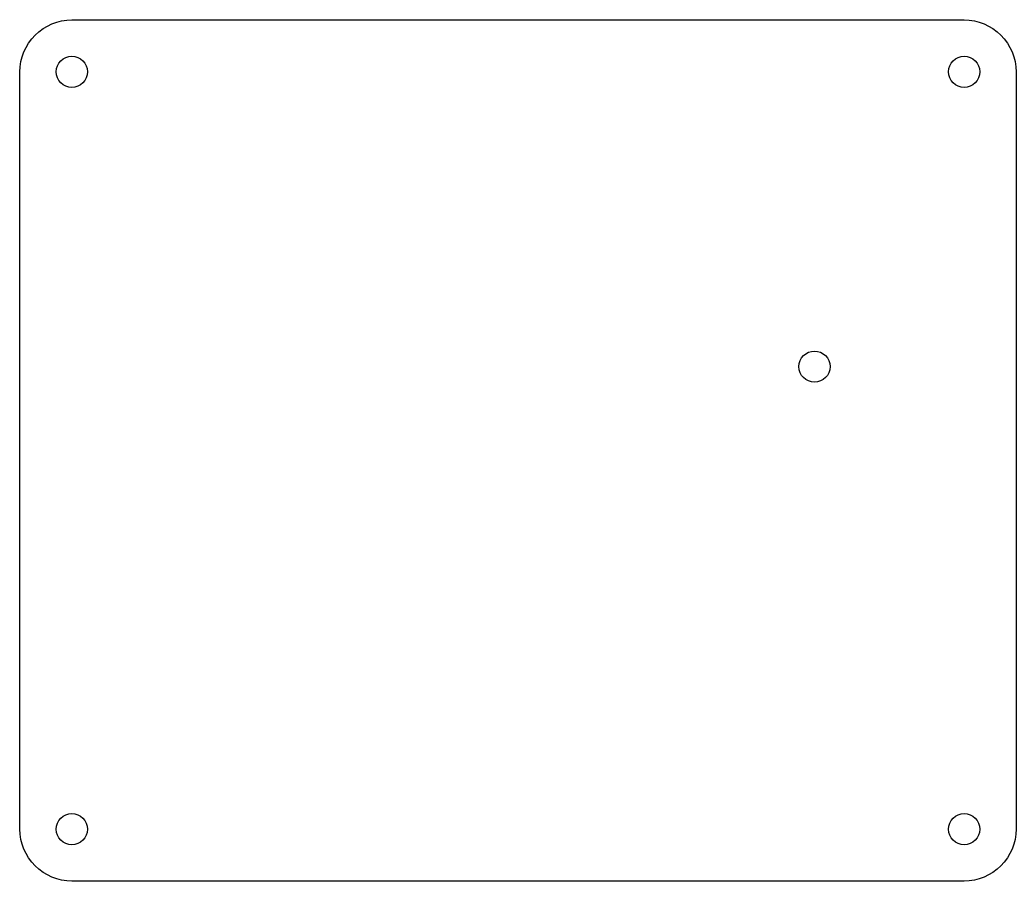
# Model space of a CAD drawing. Header units: millimetres. Extents: x 0 to 96, y -83 to 0.
import ezdxf

# ---------------------------------------------------------------- set-up
doc = ezdxf.new("R2010")
doc.units = ezdxf.units.MM
doc.layers.get('0').update_dxf_attribs({"linetype": 'CONTINUOUS'})

msp = doc.modelspace()

# ---------------------------------------------------------------- linework, layer by layer
msp.add_lwpolyline([(5, 0), (91, 0, -0.4142136), (96, -5), (96, -77.9995, -0.4142136), (91, -82.9995), (5, -82.9995, -0.4142136), (0, -77.9995), (0, -5, -0.4142136)], format="xyb", close=True)
for centre in [(5, -5), (91, -5), (76.575, -33.4165), (5, -77.9995), (91, -77.9995)]:
    msp.add_circle(centre, 1.5)

doc.saveas('drawing.dxf')
